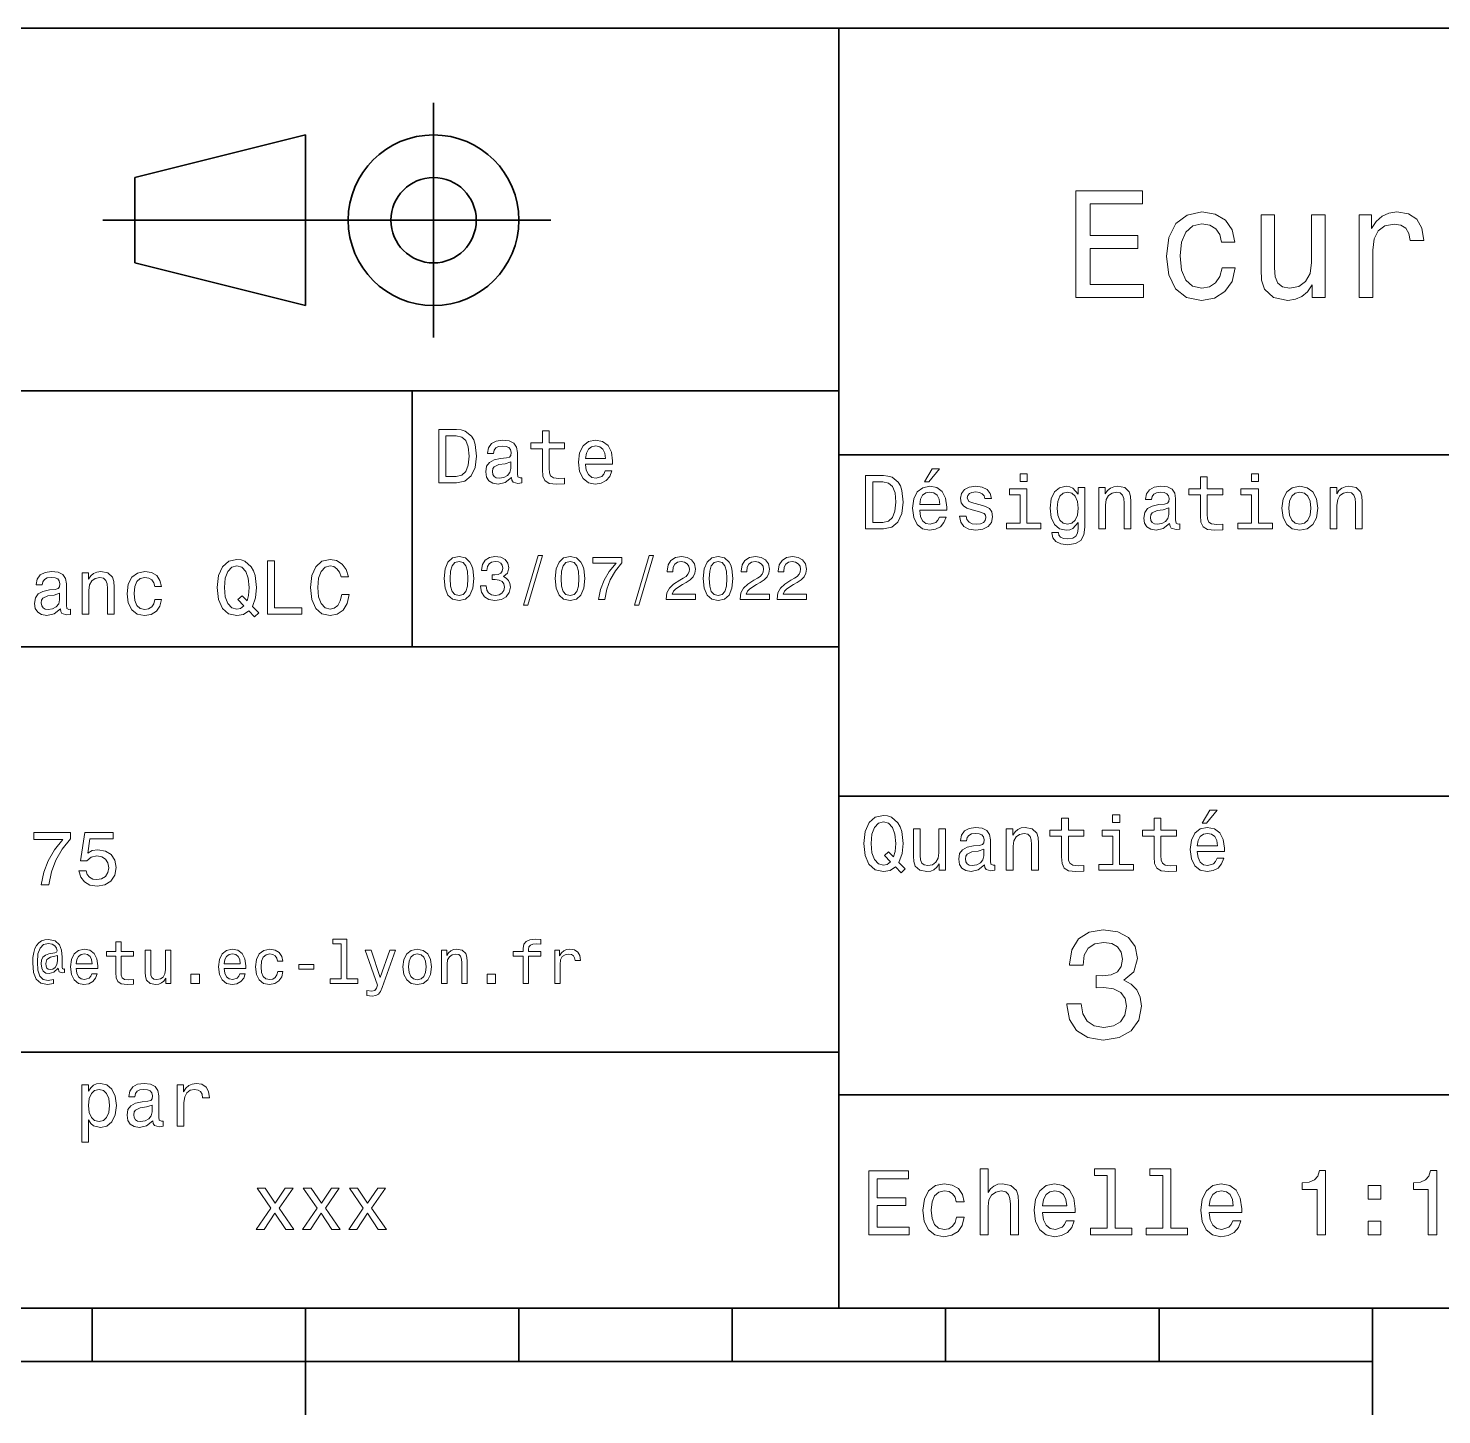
# Model space of a CAD drawing. Extents: x 0 to 420, y 0 to 297.
# Drawn here: x 247 to 313.3, y 5 to 70 of the extents above; entities that cross this region are included whole.
import ezdxf

# ---------------------------------------------------------------- set-up
doc = ezdxf.new("R2010")
doc.units = 0

msp = doc.modelspace()

# ---------------------------------------------------------------- linework, layer by layer
at = {"color": 7, "lineweight": 35}
for p, q in [((220, 70), (410, 70)), ((285, 10), (285, 70)), ((250.5, 61), (271.5, 61)), ((220, 53), (285, 53)), ((285, 50), (410, 50)), ((220, 41), (285, 41)), ((285, 34), (410, 34)), ((220, 22), (285, 22)), ((285, 20), (410, 20)), ((10, 10), (410, 10)), ((220, 10), (410, 10)), ((110, 7.5), (310, 7.5))]:
    msp.add_line(p, q, dxfattribs=at)
at = {"color": 7, "lineweight": 35, "ltscale": 0.275}
msp.add_line((266, 55.5), (266, 66.5), dxfattribs=at)
at = {"color": 7, "lineweight": 35, "ltscale": 0.206155}
for p, q in [((252, 63), (260, 65)), ((260, 57), (252, 59))]:
    msp.add_line(p, q, dxfattribs=at)
at = {"color": 7, "lineweight": 35, "ltscale": 0.2}
msp.add_line((260, 65), (260, 57), dxfattribs=at)
at = {"color": 7, "lineweight": 35, "ltscale": 0.1}
msp.add_line((252, 59), (252, 63), dxfattribs=at)
at = {"color": 7, "lineweight": 35, "ltscale": 0.3}
msp.add_line((265, 41), (265, 53), dxfattribs=at)
at = {"color": 7, "lineweight": 35, "ltscale": 0.0625}
for p, q in [((250, 10), (250, 7.5)), ((270, 10), (270, 7.5)), ((280, 10), (280, 7.5)), ((290, 10), (290, 7.5)), ((300, 10), (300, 7.5))]:
    msp.add_line(p, q, dxfattribs=at)
at = {"color": 7, "lineweight": 35, "ltscale": 0.125}
for p, q in [((260, 10), (260, 5)), ((310, 10), (310, 5))]:
    msp.add_line(p, q, dxfattribs=at)
at = {"color": 7, "lineweight": 13}
for points in [[(296.109497, 57.381123), (299.279541, 57.381123), (299.279541, 57.986309), (296.772339, 57.986309), (296.772339, 59.679394), (299.005768, 59.679394), (299.005768, 60.277374), (296.772339, 60.277374), (296.772339, 61.775936), (299.221893, 61.775936), (299.221893, 62.381123), (296.109497, 62.381123)], [(302.932281, 59.967579), (303.559082, 59.967579), (303.429382, 60.543945), (303.119598, 60.997837), (302.636871, 61.278816), (302.010071, 61.386887), (301.318451, 61.242794), (300.792511, 60.839336), (300.46109, 60.183716), (300.345825, 59.304752), (300.453888, 58.432995), (300.778107, 57.78458), (301.289612, 57.381123), (301.988464, 57.244236), (302.608063, 57.352303), (303.09079, 57.6549), (303.42218, 58.130402), (303.566284, 58.764408), (302.96109, 58.764408), (302.853027, 58.36095), (302.651306, 58.058357), (302.363098, 57.871037), (302.010071, 57.8134), (301.570618, 57.907059), (301.253601, 58.195244), (301.059082, 58.663544), (300.994232, 59.326366), (301.059082, 59.974781), (301.260803, 60.443081), (301.585022, 60.731266), (302.010071, 60.83213), (302.384735, 60.767288), (302.66571, 60.601585), (302.853027, 60.327808)], [(307.788177, 61.25), (307.154175, 61.25), (307.154175, 59.016571), (307.082123, 58.497837), (306.873199, 58.123196), (306.548981, 57.892651), (306.123901, 57.820602), (305.785309, 57.878242), (305.569153, 58.051151), (305.446686, 58.346542), (305.417877, 58.764408), (305.417877, 61.25), (304.783875, 61.25), (304.783875, 58.706772), (304.805481, 58.195244), (304.942352, 57.770172), (305.360229, 57.381123), (306.030243, 57.244236), (306.390503, 57.294666), (306.700287, 57.424351), (306.966858, 57.647694), (307.182983, 57.971901), (307.182983, 57.381123), (307.788177, 57.381123)], [(309.380402, 57.381123), (310.014404, 57.381123), (310.014404, 59.592937), (310.079254, 60.12608), (310.273773, 60.507923), (310.59079, 60.738472), (311.015839, 60.817722), (311.332855, 60.767288), (311.570618, 60.623199), (311.714691, 60.378242), (311.765137, 60.046829), (312.406342, 60.046829), (312.319885, 60.630402), (312.082123, 61.048271), (311.685883, 61.30043), (311.145538, 61.386887), (310.778107, 61.32925), (310.46109, 61.185158), (310.180115, 60.940201), (309.956757, 60.608788), (309.956757, 61.25), (309.380402, 61.25)], [(267.080688, 51.190563), (266.248566, 51.190563), (266.248566, 48.690563), (267.080688, 48.690563), (267.473328, 48.769814), (267.765137, 49.011169), (267.945251, 49.40382), (268.010101, 49.940563), (267.952454, 50.488113), (267.880402, 50.70425), (267.779541, 50.877163), (267.487762, 51.111313), (267.296844, 51.168949)], [(271.100861, 50.289986), (271.100861, 49.320965), (271.122467, 49.007565), (271.223328, 48.791428), (271.425079, 48.665348), (271.767303, 48.62212), (272.141937, 48.640129), (272.141937, 48.913906), (271.868164, 48.892292), (271.619598, 48.921112), (271.486298, 49.011169), (271.42868, 49.162464), (271.417877, 49.375), (271.417877, 50.289986), (272.141937, 50.289986), (272.141937, 50.560158), (271.417877, 50.560158), (271.417877, 51.125721), (271.100861, 51.125721), (271.100861, 50.560158), (270.553314, 50.560158), (270.553314, 50.289986)], [(267.055481, 50.891571), (267.329254, 50.837536), (267.516571, 50.671829), (267.628235, 50.376442), (267.664276, 49.940563), (267.624634, 49.519093), (267.51297, 49.223705), (267.322052, 49.047192), (267.055481, 48.989555), (266.583588, 48.989555), (266.583588, 50.891571)], [(269.656342, 48.942726), (269.656342, 48.931919), (269.674347, 48.809441), (269.728394, 48.722984), (269.955322, 48.654541), (270.131836, 48.683357), (270.131836, 48.928314), (270.056183, 48.917507), (269.955322, 48.96434), (269.937317, 49.108429), (269.937317, 50.109871), (269.894104, 50.365635), (269.768005, 50.54575), (269.548279, 50.65382), (269.238464, 50.693443), (268.935883, 50.650219), (268.712524, 50.52774), (268.572052, 50.336815), (268.525208, 50.084656), (268.525208, 50.063042), (268.809784, 50.063042), (268.835022, 50.21434), (268.914276, 50.322407), (269.043945, 50.387249), (269.227661, 50.412464), (269.404175, 50.394455), (269.530273, 50.34042), (269.605896, 50.246758), (269.631134, 50.117077), (269.61673, 49.965778), (269.559082, 49.890129), (269.414978, 49.854107), (269.144806, 49.825291), (268.835022, 49.760448), (268.615265, 49.645176), (268.485596, 49.465057), (268.445953, 49.19849), (268.481995, 48.960735), (268.593658, 48.784222), (268.773773, 48.67255), (269.022339, 48.632927), (269.357361, 48.708576)], [(273.121765, 49.565922), (274.389771, 49.565922), (274.393372, 49.713619), (274.335724, 50.127884), (274.177246, 50.437683), (273.925079, 50.625), (273.590057, 50.693443), (273.262238, 50.621399), (273.010101, 50.41967), (272.847992, 50.091862), (272.790344, 49.659584), (272.844391, 49.216499), (273.00647, 48.892292), (273.255035, 48.690563), (273.579254, 48.62212), (273.860229, 48.668949), (274.09079, 48.791428), (274.260101, 48.98595), (274.357361, 49.245319), (274.043945, 49.245319), (273.979095, 49.101227), (273.885437, 48.993156), (273.618866, 48.9067), (273.413544, 48.946327), (273.258636, 49.072407), (273.157776, 49.27774), (273.121765, 49.555115)], [(273.121765, 49.832493), (273.161377, 50.081055), (273.258636, 50.264771), (273.406342, 50.376442), (273.600861, 50.416069), (273.791779, 50.376442), (273.939484, 50.264771), (274.029541, 50.081055), (274.061951, 49.832493)], [(269.620331, 49.367798), (269.577087, 49.180477), (269.461823, 49.036385), (269.28891, 48.942726), (269.076355, 48.910305), (268.939484, 48.928314), (268.842224, 48.98595), (268.780975, 49.086815), (268.76297, 49.227306), (268.777374, 49.353386), (268.835022, 49.443443), (269.065552, 49.544312), (269.357361, 49.587536), (269.620331, 49.673992)], [(287.080688, 49.030979), (286.248566, 49.030979), (286.248566, 46.530979), (287.080688, 46.530979), (287.473328, 46.610229), (287.765137, 46.851585), (287.945251, 47.244236), (288.010101, 47.780979), (287.952454, 48.328529), (287.880402, 48.544666), (287.779541, 48.717579), (287.487762, 48.951729), (287.296844, 49.009365)], [(289.004333, 48.728386), (289.216858, 48.728386), (289.71759, 49.340778), (289.364563, 49.340778)], [(293.824219, 49.117435), (293.489197, 49.117435), (293.489197, 48.757202), (293.824219, 48.757202)], [(304.667145, 49.117435), (304.332123, 49.117435), (304.332123, 48.757202), (304.667145, 48.757202)], [(287.055481, 48.731987), (287.329254, 48.677952), (287.516571, 48.512245), (287.628235, 48.216858), (287.664276, 47.780979), (287.624634, 47.359509), (287.51297, 47.064121), (287.322052, 46.887608), (287.055481, 46.829971), (286.583588, 46.829971), (286.583588, 48.731987)], [(288.784576, 47.406338), (290.052582, 47.406338), (290.056183, 47.554035), (289.998566, 47.9683), (289.840057, 48.278099), (289.587891, 48.465416), (289.252869, 48.533859), (288.925079, 48.461815), (288.672913, 48.260086), (288.510803, 47.932278), (288.453156, 47.5), (288.507202, 47.056915), (288.669312, 46.732708), (288.917877, 46.530979), (289.242065, 46.462536), (289.523041, 46.509365), (289.753601, 46.631844), (289.922913, 46.826366), (290.020172, 47.085735), (289.706787, 47.085735), (289.641937, 46.941643), (289.548279, 46.833572), (289.281708, 46.747116), (289.076355, 46.786743), (288.921478, 46.912823), (288.820618, 47.118156), (288.784576, 47.395531)], [(291.623199, 47.658501), (291.317017, 47.730545), (291.090057, 47.8134), (291.014404, 47.982708), (291.036011, 48.101585), (291.111664, 48.188038), (291.234161, 48.242073), (291.410675, 48.263687), (291.579956, 48.242073), (291.713257, 48.177231), (291.799713, 48.079971), (291.835724, 47.950287), (292.145538, 47.950287), (292.145538, 47.957493), (292.091492, 48.191643), (291.943817, 48.375359), (291.713257, 48.490635), (291.410675, 48.533859), (291.104462, 48.490635), (290.881134, 48.371758), (290.740631, 48.195244), (290.697418, 47.971901), (290.729828, 47.755764), (290.830688, 47.604465), (290.996399, 47.496399), (291.237762, 47.42075), (291.59079, 47.334293), (291.806915, 47.244236), (291.864563, 47.172188), (291.886169, 47.064121), (291.85376, 46.930836), (291.767303, 46.829971), (291.626801, 46.765129), (291.439484, 46.743515), (291.241364, 46.765129), (291.09726, 46.840778), (291, 46.963257), (290.960388, 47.132565), (290.654175, 47.132565), (290.70462, 46.844379), (290.852295, 46.635445), (291.086456, 46.509365), (291.410675, 46.462536), (291.749268, 46.509365), (291.997833, 46.635445), (292.149139, 46.837173), (292.203156, 47.100143), (292.163544, 47.327087), (292.05188, 47.481987), (291.868164, 47.582851)], [(293.813416, 46.79755), (293.813416, 48.400574), (292.999268, 48.400574), (292.999268, 48.130402), (293.496399, 48.130402), (293.496399, 46.79755), (292.847992, 46.79755), (292.847992, 46.530979), (294.469025, 46.530979), (294.469025, 46.79755)], [(296.518738, 46.617435), (296.518738, 48.465416), (296.216125, 48.465416), (296.216125, 48.152016), (295.96759, 48.4366), (295.816284, 48.508644), (295.646973, 48.533859), (295.34079, 48.461815), (295.103027, 48.260086), (294.94812, 47.935879), (294.894104, 47.5), (294.94812, 47.060516), (295.103027, 46.736309), (295.34079, 46.530979), (295.646973, 46.462536), (295.819885, 46.487751), (295.963989, 46.552593), (296.216125, 46.826366), (296.216125, 46.552593), (296.187317, 46.336456), (296.108063, 46.181557), (295.956787, 46.091499), (295.729828, 46.059078), (295.531708, 46.080692), (295.391205, 46.134727), (295.30835, 46.228386), (295.283142, 46.354465), (294.976959, 46.354465), (294.976959, 46.340057), (295.023773, 46.109509), (295.167877, 45.9366), (295.398407, 45.824928), (295.711823, 45.785301), (296.086456, 45.839336), (296.335022, 45.990635), (296.475494, 46.253601)], [(297.181549, 46.530979), (297.498566, 46.530979), (297.498566, 47.647694), (297.530975, 47.903458), (297.635437, 48.090778), (297.797546, 48.206051), (298.013702, 48.249279), (298.186584, 48.213257), (298.294678, 48.115993), (298.348694, 47.953888), (298.366699, 47.737751), (298.366699, 46.530979), (298.683716, 46.530979), (298.683716, 47.802593), (298.669312, 48.058357), (298.604462, 48.270893), (298.391937, 48.465416), (298.060516, 48.533859), (297.876801, 48.508644), (297.721893, 48.440201), (297.588623, 48.324928), (297.484161, 48.170029), (297.484161, 48.465416), (297.181549, 48.465416)], [(300.499268, 46.783142), (300.499268, 46.772335), (300.517303, 46.649857), (300.57132, 46.5634), (300.798279, 46.494957), (300.974792, 46.523773), (300.974792, 46.76873), (300.899139, 46.757923), (300.798279, 46.804756), (300.780273, 46.948845), (300.780273, 47.950287), (300.73703, 48.206051), (300.610962, 48.386166), (300.391205, 48.494236), (300.081421, 48.533859), (299.778809, 48.490635), (299.555481, 48.368156), (299.414978, 48.177231), (299.368164, 47.925072), (299.368164, 47.903458), (299.65274, 47.903458), (299.677948, 48.054756), (299.757202, 48.162823), (299.886902, 48.227665), (300.070618, 48.25288), (300.247131, 48.234871), (300.373199, 48.180836), (300.448853, 48.087173), (300.47406, 47.957493), (300.459656, 47.806194), (300.402008, 47.730545), (300.257935, 47.694523), (299.987762, 47.665707), (299.677948, 47.600864), (299.458221, 47.485592), (299.328522, 47.305473), (299.28891, 47.038906), (299.324921, 46.801151), (299.436584, 46.624638), (299.616699, 46.512966), (299.865265, 46.473343), (300.200287, 46.548992)], [(301.943817, 48.130402), (301.943817, 47.161381), (301.965424, 46.84798), (302.066284, 46.631844), (302.268005, 46.505764), (302.610229, 46.462536), (302.984863, 46.480545), (302.984863, 46.754322), (302.71109, 46.732708), (302.462524, 46.761528), (302.329254, 46.851585), (302.271606, 47.00288), (302.260803, 47.215416), (302.260803, 48.130402), (302.984863, 48.130402), (302.984863, 48.400574), (302.260803, 48.400574), (302.260803, 48.966137), (301.943817, 48.966137), (301.943817, 48.400574), (301.39624, 48.400574), (301.39624, 48.130402)], [(304.656342, 46.79755), (304.656342, 48.400574), (303.842224, 48.400574), (303.842224, 48.130402), (304.339325, 48.130402), (304.339325, 46.79755), (303.690918, 46.79755), (303.690918, 46.530979), (305.311951, 46.530979), (305.311951, 46.79755)], [(305.762238, 47.496399), (305.819885, 47.056915), (305.985596, 46.732708), (306.248566, 46.530979), (306.601593, 46.462536), (306.951019, 46.530979), (307.213989, 46.729107), (307.3797, 47.053314), (307.440918, 47.496399), (307.3797, 47.935879), (307.213989, 48.263687), (306.951019, 48.461815), (306.601593, 48.533859), (306.248566, 48.461815), (305.985596, 48.260086), (305.819885, 47.935879)], [(308.024506, 46.530979), (308.341492, 46.530979), (308.341492, 47.647694), (308.373932, 47.903458), (308.478394, 48.090778), (308.640503, 48.206051), (308.856628, 48.249279), (309.029541, 48.213257), (309.137604, 48.115993), (309.19165, 47.953888), (309.209656, 47.737751), (309.209656, 46.530979), (309.526672, 46.530979), (309.526672, 47.802593), (309.512238, 48.058357), (309.447418, 48.270893), (309.234863, 48.465416), (308.903473, 48.533859), (308.719727, 48.508644), (308.56485, 48.440201), (308.431549, 48.324928), (308.327087, 48.170029), (308.327087, 48.465416), (308.024506, 48.465416)], [(288.784576, 47.672909), (288.824219, 47.921471), (288.921478, 48.105186), (289.069153, 48.216858), (289.263702, 48.256485), (289.45462, 48.216858), (289.602295, 48.105186), (289.692352, 47.921471), (289.724792, 47.672909)], [(295.221893, 47.5), (295.254333, 47.820606), (295.351593, 48.058357), (295.502869, 48.198845), (295.70462, 48.249279), (295.917145, 48.198845), (296.075653, 48.058357), (296.172913, 47.820606), (296.208923, 47.5), (296.172913, 47.172188), (296.075653, 46.938038), (295.917145, 46.793949), (295.70462, 46.747116), (295.502869, 46.793949), (295.351593, 46.938038), (295.254333, 47.175793)], [(306.086456, 47.5), (306.118866, 47.824207), (306.219727, 48.058357), (306.381836, 48.20245), (306.601593, 48.25288), (306.817719, 48.20245), (306.979828, 48.061958), (307.080688, 47.824207), (307.11673, 47.5), (307.080688, 47.172188), (306.979828, 46.934437), (306.817719, 46.790344), (306.601593, 46.743515), (306.381836, 46.790344), (306.219727, 46.934437), (306.118866, 47.172188)], [(300.463257, 47.208214), (300.420044, 47.020893), (300.304749, 46.876801), (300.131836, 46.783142), (299.919312, 46.750721), (299.78241, 46.76873), (299.68515, 46.826366), (299.623932, 46.927231), (299.605896, 47.067722), (299.620331, 47.193802), (299.677948, 47.283859), (299.908508, 47.384727), (300.200287, 47.427952), (300.463257, 47.514408)], [(257.340057, 42.685879), (257.613831, 42.401295), (257.804749, 42.592216), (257.509369, 42.894814), (257.660675, 43.305473), (257.707489, 43.780979), (257.639038, 44.339336), (257.559814, 44.56628), (257.455322, 44.753601), (257.159943, 45.009365), (256.979828, 45.074207), (256.781708, 45.099422), (256.399872, 45.009365), (256.108063, 44.757202), (255.920746, 44.342937), (255.855911, 43.780979), (255.920746, 43.219021), (256.104462, 42.804756), (256.396271, 42.548992), (256.781708, 42.462536), (257.095093, 42.520172)], [(261.702454, 43.460373), (261.630402, 43.15778), (261.511536, 42.941643), (261.345825, 42.808357), (261.151306, 42.765129), (260.917145, 42.829971), (260.733429, 43.024494), (260.610962, 43.341499), (260.57132, 43.780979), (260.610962, 44.216858), (260.729828, 44.537464), (260.913544, 44.731987), (261.151306, 44.80043), (261.324219, 44.764408), (261.471893, 44.663544), (261.587189, 44.501442), (261.666443, 44.278099), (262.008636, 44.278099), (261.900574, 44.620316), (261.713257, 44.879681), (261.457489, 45.041786), (261.151306, 45.099422), (260.76947, 45.009365), (260.477661, 44.757202), (260.290344, 44.342937), (260.225494, 43.780979), (260.290344, 43.219021), (260.477661, 42.804756), (260.76947, 42.548992), (261.151306, 42.462536), (261.486328, 42.530979), (261.75647, 42.721901), (261.947418, 43.035301), (262.048279, 43.460373)], [(266.498566, 44.201729), (266.541779, 43.749279), (266.677246, 43.426514), (266.893372, 43.230549), (267.193085, 43.167149), (267.489929, 43.230549), (267.706055, 43.426514), (267.838623, 43.749279), (267.884735, 44.201729), (267.838623, 44.651299), (267.783875, 44.829971), (267.706055, 44.976948), (267.489929, 45.172913), (267.193085, 45.239193), (266.893372, 45.172913), (266.677246, 44.974064), (266.541779, 44.651299)], [(268.201721, 43.853027), (268.201721, 43.832855), (268.247833, 43.556198), (268.383301, 43.348705), (268.596558, 43.216141), (268.878967, 43.167149), (269.17868, 43.216141), (269.403473, 43.342941), (269.547546, 43.54467), (269.599426, 43.804035), (269.576385, 43.974064), (269.51297, 44.112392), (269.409241, 44.219021), (269.270905, 44.296829), (269.458221, 44.45245), (269.524506, 44.700291), (269.481262, 44.925072), (269.357361, 45.0951), (269.155609, 45.201729), (268.878967, 45.239193), (268.619598, 45.193085), (268.420746, 45.066284), (268.291077, 44.864555), (268.247833, 44.596542), (268.247833, 44.57637), (268.504333, 44.57637), (268.527374, 44.760807), (268.602295, 44.893372), (268.723358, 44.974064), (268.893372, 45.002884), (269.043243, 44.979828), (269.15274, 44.919308), (269.219025, 44.821327), (269.244965, 44.688763), (269.219025, 44.54755), (269.149872, 44.45245), (269.028809, 44.394814), (268.864563, 44.377522), (268.752167, 44.380405), (268.752167, 44.15274), (268.893372, 44.158501), (269.074921, 44.132565), (269.210388, 44.0634), (269.291077, 43.951008), (269.319885, 43.804035), (269.288177, 43.63689), (269.20462, 43.51297), (269.072052, 43.435158), (268.896271, 43.409222), (268.714691, 43.438042), (268.582123, 43.524498), (268.498566, 43.662827), (268.466858, 43.853027)], [(270.213257, 42.956772), (270.412109, 42.956772), (271.109528, 45.279541), (270.907776, 45.279541)], [(271.703186, 44.201729), (271.746399, 43.749279), (271.881836, 43.426514), (272.097992, 43.230549), (272.397705, 43.167149), (272.694519, 43.230549), (272.910675, 43.426514), (273.043243, 43.749279), (273.089355, 44.201729), (273.043243, 44.651299), (272.988464, 44.829971), (272.910675, 44.976948), (272.694519, 45.172913), (272.397705, 45.239193), (272.097992, 45.172913), (271.881836, 44.974064), (271.746399, 44.651299)], [(273.731995, 43.224785), (274.023071, 43.224785), (274.118164, 43.700291), (274.285309, 44.144093), (274.521606, 44.556198), (274.829987, 44.942364), (274.829987, 45.181557), (273.458221, 45.181557), (273.458221, 44.919308), (274.553314, 44.919308), (274.236328, 44.530262), (273.997131, 44.12392), (273.829987, 43.691643)], [(275.417877, 42.956772), (275.61673, 42.956772), (276.314117, 45.279541), (276.112396, 45.279541)], [(276.899139, 43.224785), (278.273773, 43.224785), (278.273773, 43.472622), (277.187317, 43.472622), (277.247833, 43.60807), (277.351593, 43.720463), (277.671478, 43.925072), (277.841492, 44.011528), (278.031708, 44.135448), (278.167145, 44.279541), (278.244965, 44.44957), (278.273773, 44.642651), (278.224792, 44.884727), (278.089355, 45.074928), (277.881836, 45.195965), (277.613831, 45.239193), (277.337189, 45.190201), (277.126801, 45.054756), (276.991364, 44.838619), (276.945251, 44.553314), (276.945251, 44.51297), (277.207489, 44.51297), (277.207489, 44.536022), (277.233429, 44.731991), (277.311249, 44.876083), (277.43515, 44.9683), (277.599426, 45), (277.766571, 44.971184), (277.890503, 44.899136), (277.971191, 44.786743), (278, 44.645535), (277.979828, 44.51297), (277.925079, 44.400578), (277.832855, 44.302593), (277.706055, 44.216141), (277.536041, 44.12392), (277.253601, 43.945248), (277.054749, 43.755043), (276.936615, 43.524498), (276.899139, 43.233429)], [(278.64267, 44.201729), (278.685883, 43.749279), (278.82132, 43.426514), (279.037476, 43.230549), (279.337189, 43.167149), (279.634003, 43.230549), (279.850159, 43.426514), (279.982727, 43.749279), (280.028809, 44.201729), (279.982727, 44.651299), (279.927948, 44.829971), (279.850159, 44.976948), (279.634003, 45.172913), (279.337189, 45.239193), (279.037476, 45.172913), (278.82132, 44.974064), (278.685883, 44.651299)], [(280.368866, 43.224785), (281.74353, 43.224785), (281.74353, 43.472622), (280.657074, 43.472622), (280.71759, 43.60807), (280.82132, 43.720463), (281.141205, 43.925072), (281.311249, 44.011528), (281.501434, 44.135448), (281.636902, 44.279541), (281.714691, 44.44957), (281.74353, 44.642651), (281.694519, 44.884727), (281.559082, 45.074928), (281.351593, 45.195965), (281.083588, 45.239193), (280.806915, 45.190201), (280.596558, 45.054756), (280.46109, 44.838619), (280.414978, 44.553314), (280.414978, 44.51297), (280.677246, 44.51297), (280.677246, 44.536022), (280.703186, 44.731991), (280.780975, 44.876083), (280.904907, 44.9683), (281.069153, 45), (281.236328, 44.971184), (281.360229, 44.899136), (281.440918, 44.786743), (281.469757, 44.645535), (281.449585, 44.51297), (281.394806, 44.400578), (281.302612, 44.302593), (281.175781, 44.216141), (281.005768, 44.12392), (280.723358, 43.945248), (280.524506, 43.755043), (280.406342, 43.524498), (280.368866, 43.233429)], [(282.10376, 43.224785), (283.478394, 43.224785), (283.478394, 43.472622), (282.391937, 43.472622), (282.452454, 43.60807), (282.556213, 43.720463), (282.876099, 43.925072), (283.046112, 44.011528), (283.236328, 44.135448), (283.371765, 44.279541), (283.449585, 44.44957), (283.478394, 44.642651), (283.429382, 44.884727), (283.293945, 45.074928), (283.086456, 45.195965), (282.818451, 45.239193), (282.541779, 45.190201), (282.331421, 45.054756), (282.195984, 44.838619), (282.149872, 44.553314), (282.149872, 44.51297), (282.412109, 44.51297), (282.412109, 44.536022), (282.438049, 44.731991), (282.515869, 44.876083), (282.639771, 44.9683), (282.804047, 45), (282.971191, 44.971184), (283.095093, 44.899136), (283.175781, 44.786743), (283.20462, 44.645535), (283.184448, 44.51297), (283.1297, 44.400578), (283.037476, 44.302593), (282.910675, 44.216141), (282.740631, 44.12392), (282.458221, 43.945248), (282.259369, 43.755043), (282.141205, 43.524498), (282.10376, 43.233429)], [(248.510803, 42.783142), (248.510803, 42.772335), (248.528824, 42.649857), (248.582855, 42.5634), (248.809799, 42.494957), (248.986313, 42.523773), (248.986313, 42.76873), (248.91066, 42.757923), (248.809799, 42.804756), (248.791794, 42.948845), (248.791794, 43.950287), (248.748566, 44.206051), (248.622482, 44.386166), (248.40274, 44.494236), (248.092941, 44.533859), (247.790344, 44.490635), (247.567001, 44.368156), (247.426514, 44.177231), (247.379684, 43.925072), (247.379684, 43.903458), (247.664276, 43.903458), (247.689484, 44.054756), (247.768738, 44.162823), (247.898422, 44.227665), (248.082138, 44.25288), (248.258652, 44.234871), (248.384735, 44.180836), (248.460373, 44.087173), (248.485596, 43.957493), (248.471191, 43.806194), (248.413544, 43.730545), (248.269455, 43.694523), (247.999283, 43.665707), (247.689484, 43.600864), (247.469742, 43.485592), (247.340057, 43.305473), (247.30043, 43.038906), (247.336456, 42.801151), (247.448135, 42.624638), (247.62825, 42.512966), (247.876801, 42.473343), (248.211823, 42.548992)], [(249.530258, 42.530979), (249.84726, 42.530979), (249.84726, 43.647694), (249.879684, 43.903458), (249.984161, 44.090778), (250.146255, 44.206051), (250.362396, 44.249279), (250.535309, 44.213257), (250.643372, 44.115993), (250.697418, 43.953888), (250.715424, 43.737751), (250.715424, 42.530979), (251.032425, 42.530979), (251.032425, 43.802593), (251.018021, 44.058357), (250.953171, 44.270893), (250.740631, 44.465416), (250.409225, 44.533859), (250.22551, 44.508644), (250.070618, 44.440201), (249.937317, 44.324928), (249.832855, 44.170029), (249.832855, 44.465416), (249.530258, 44.465416)], [(252.930847, 43.824207), (253.244232, 43.824207), (253.179398, 44.112392), (253.024506, 44.339336), (252.783142, 44.479828), (252.469742, 44.533859), (252.123932, 44.461815), (251.860962, 44.260086), (251.695251, 43.932278), (251.637619, 43.492794), (251.69165, 43.056915), (251.853745, 42.732708), (252.109512, 42.530979), (252.458939, 42.462536), (252.768738, 42.516571), (253.010086, 42.667866), (253.175797, 42.905621), (253.247849, 43.222622), (252.945251, 43.222622), (252.89122, 43.020893), (252.790344, 42.869595), (252.646255, 42.775936), (252.469742, 42.747116), (252.25, 42.793949), (252.091507, 42.938038), (251.994247, 43.172188), (251.961823, 43.503601), (251.994247, 43.827808), (252.095108, 44.061958), (252.257202, 44.206051), (252.469742, 44.256485), (252.657059, 44.224064), (252.797562, 44.141209), (252.89122, 44.004322)], [(257.113129, 42.916428), (256.958221, 42.801151), (256.781708, 42.765129), (256.547546, 42.829971), (256.363831, 43.024494), (256.241364, 43.341499), (256.201721, 43.780979), (256.241364, 44.216858), (256.360229, 44.537464), (256.543945, 44.731987), (256.781708, 44.80043), (257.015869, 44.731987), (257.199585, 44.533859), (257.318451, 44.213257), (257.361664, 43.780979), (257.329254, 43.406338), (257.260803, 43.150578), (257.026672, 43.395531), (256.832153, 43.211815)], [(258.219025, 42.530979), (259.825653, 42.530979), (259.825653, 42.833572), (258.550446, 42.833572), (258.550446, 45.030979), (258.219025, 45.030979)], [(266.775208, 44.201729), (266.798279, 44.550434), (266.870331, 44.801155), (267, 44.948128), (267.193085, 45), (267.383301, 44.948128), (267.51297, 44.801155), (267.585022, 44.550434), (267.608063, 44.201729), (267.585022, 43.850143), (267.51297, 43.599426), (267.383301, 43.45245), (267.193085, 43.403458), (267, 43.45245), (266.870331, 43.599426), (266.798279, 43.850143)], [(271.979828, 44.201729), (272.002899, 44.550434), (272.074921, 44.801155), (272.20462, 44.948128), (272.397705, 45), (272.587891, 44.948128), (272.71759, 44.801155), (272.789642, 44.550434), (272.812683, 44.201729), (272.789642, 43.850143), (272.71759, 43.599426), (272.587891, 43.45245), (272.397705, 43.403458), (272.20462, 43.45245), (272.074921, 43.599426), (272.002899, 43.850143)], [(278.919312, 44.201729), (278.942383, 44.550434), (279.014404, 44.801155), (279.144104, 44.948128), (279.337189, 45), (279.527374, 44.948128), (279.657074, 44.801155), (279.729126, 44.550434), (279.752167, 44.201729), (279.729126, 43.850143), (279.657074, 43.599426), (279.527374, 43.45245), (279.337189, 43.403458), (279.144104, 43.45245), (279.014404, 43.599426), (278.942383, 43.850143)], [(248.474792, 43.208214), (248.431564, 43.020893), (248.316284, 42.876801), (248.143372, 42.783142), (247.930847, 42.750721), (247.793945, 42.76873), (247.696686, 42.826366), (247.635452, 42.927231), (247.617432, 43.067722), (247.631851, 43.193802), (247.689484, 43.283859), (247.920029, 43.384727), (248.211823, 43.427952), (248.474792, 43.514408)], [(302.015839, 32.728386), (302.228394, 32.728386), (302.729095, 33.340778), (302.376068, 33.340778)], [(287.642639, 30.685879), (287.916412, 30.401297), (288.107361, 30.592218), (287.811951, 30.894812), (287.963257, 31.305475), (288.010101, 31.780979), (287.94165, 32.339336), (287.862396, 32.56628), (287.757935, 32.753601), (287.462524, 33.009365), (287.28241, 33.074207), (287.08429, 33.099422), (286.702454, 33.009365), (286.410675, 32.757202), (286.223358, 32.342937), (286.158508, 31.780979), (286.223358, 31.219019), (286.407074, 30.804754), (286.698853, 30.54899), (287.08429, 30.462536), (287.397705, 30.520172)], [(287.41571, 30.916426), (287.260803, 30.801151), (287.08429, 30.765129), (286.850159, 30.829971), (286.666412, 31.024494), (286.543945, 31.341497), (286.504333, 31.780979), (286.543945, 32.216858), (286.662811, 32.537464), (286.846527, 32.731987), (287.08429, 32.80043), (287.318451, 32.731987), (287.502167, 32.533859), (287.621033, 32.213257), (287.664276, 31.780979), (287.631836, 31.40634), (287.563416, 31.150576), (287.329254, 31.395533), (287.134735, 31.211815)], [(289.998566, 32.465416), (289.681549, 32.465416), (289.681549, 31.348703), (289.645538, 31.089336), (289.541077, 30.902016), (289.378967, 30.786743), (289.166412, 30.750719), (288.997131, 30.779539), (288.889038, 30.865993), (288.82782, 31.013687), (288.813416, 31.222622), (288.813416, 32.465416), (288.496399, 32.465416), (288.496399, 31.193804), (288.507202, 30.93804), (288.575653, 30.725504), (288.784576, 30.530979), (289.119598, 30.462536), (289.299713, 30.487751), (289.45462, 30.552593), (289.587891, 30.664265), (289.695953, 30.826368), (289.695953, 30.530979), (289.998566, 30.530979)], [(291.824921, 30.78314), (291.824921, 30.772333), (291.842926, 30.649855), (291.896973, 30.5634), (292.123932, 30.494957), (292.300446, 30.523775), (292.300446, 30.768732), (292.224792, 30.757925), (292.123932, 30.804754), (292.105896, 30.948847), (292.105896, 31.950287), (292.062683, 32.206051), (291.936584, 32.386166), (291.716858, 32.494236), (291.407074, 32.533859), (291.104462, 32.490635), (290.881134, 32.368156), (290.740631, 32.177231), (290.693817, 31.925072), (290.693817, 31.903458), (290.978394, 31.903458), (291.003601, 32.054756), (291.082855, 32.162823), (291.212524, 32.227665), (291.39624, 32.25288), (291.572754, 32.234871), (291.698853, 32.180836), (291.774506, 32.087173), (291.799713, 31.957493), (291.785309, 31.806194), (291.727661, 31.730547), (291.583588, 31.694523), (291.313416, 31.665705), (291.003601, 31.600864), (290.783875, 31.48559), (290.654175, 31.305475), (290.614563, 31.038904), (290.650574, 30.801151), (290.762238, 30.62464), (290.942352, 30.512968), (291.190918, 30.473343), (291.52594, 30.54899)], [(292.844391, 30.530979), (293.161377, 30.530979), (293.161377, 31.647694), (293.193817, 31.903458), (293.298279, 32.090778), (293.460388, 32.206051), (293.676514, 32.249279), (293.849426, 32.213257), (293.957489, 32.115993), (294.011536, 31.95389), (294.029541, 31.737751), (294.029541, 30.530979), (294.346558, 30.530979), (294.346558, 31.802593), (294.332123, 32.058357), (294.267303, 32.270893), (294.054749, 32.465416), (293.723358, 32.533859), (293.539612, 32.508644), (293.384735, 32.440201), (293.251434, 32.324928), (293.146973, 32.170029), (293.146973, 32.465416), (292.844391, 32.465416)], [(295.438049, 32.130402), (295.438049, 31.161383), (295.459656, 30.847982), (295.560516, 30.631844), (295.762238, 30.505762), (296.104462, 30.462536), (296.479095, 30.480547), (296.479095, 30.754322), (296.205322, 30.732708), (295.956787, 30.761526), (295.823486, 30.851583), (295.765839, 31.002882), (295.755035, 31.215418), (295.755035, 32.130402), (296.479095, 32.130402), (296.479095, 32.400574), (295.755035, 32.400574), (295.755035, 32.966137), (295.438049, 32.966137), (295.438049, 32.400574), (294.890503, 32.400574), (294.890503, 32.130402)], [(298.161377, 33.117435), (297.826355, 33.117435), (297.826355, 32.757202), (298.161377, 32.757202)], [(299.775208, 32.130402), (299.775208, 31.161383), (299.796814, 30.847982), (299.897705, 30.631844), (300.099426, 30.505762), (300.44165, 30.462536), (300.816284, 30.480547), (300.816284, 30.754322), (300.542511, 30.732708), (300.293945, 30.761526), (300.160675, 30.851583), (300.103027, 31.002882), (300.092224, 31.215418), (300.092224, 32.130402), (300.816284, 32.130402), (300.816284, 32.400574), (300.092224, 32.400574), (300.092224, 32.966137), (299.775208, 32.966137), (299.775208, 32.400574), (299.227661, 32.400574), (299.227661, 32.130402)], [(301.796112, 31.40634), (303.064117, 31.40634), (303.067719, 31.554033), (303.010071, 31.9683), (302.851593, 32.278099), (302.599426, 32.465416), (302.264404, 32.533859), (301.936584, 32.461815), (301.684448, 32.260086), (301.522339, 31.932276), (301.464691, 31.5), (301.518738, 31.056915), (301.680847, 30.732708), (301.929382, 30.530979), (302.253601, 30.462536), (302.534576, 30.509365), (302.765137, 30.631844), (302.934448, 30.826368), (303.031708, 31.085733), (302.718292, 31.085733), (302.653442, 30.941643), (302.559784, 30.833572), (302.293213, 30.747118), (302.087891, 30.786743), (301.932983, 30.912823), (301.832123, 31.118155), (301.796112, 31.395533)], [(247.606628, 29.850143), (247.970459, 29.850143), (248.08934, 30.444523), (248.298279, 30.999279), (248.593658, 31.514408), (248.979111, 31.997118), (248.979111, 32.296108), (247.264404, 32.296108), (247.264404, 31.9683), (248.633286, 31.9683), (248.23703, 31.481987), (247.938049, 30.974062), (247.729111, 30.433718)], [(249.382568, 30.502161), (249.461823, 30.206772), (249.638336, 29.976225), (249.897705, 29.832132), (250.229111, 29.778097), (250.592941, 29.842939), (250.877533, 30.019451), (251.057648, 30.300432), (251.126083, 30.660662), (251.06485, 30.995676), (250.891937, 31.258644), (250.621765, 31.427954), (250.272339, 31.489193), (250.002167, 31.445965), (249.793228, 31.327089), (249.894104, 32.000721), (250.989197, 32.000721), (250.989197, 32.296108), (249.65274, 32.296108), (249.45462, 30.970461), (249.742798, 30.970461), (249.951736, 31.139769), (250.218307, 31.201008), (250.448853, 31.161383), (250.625366, 31.046108), (250.73703, 30.869596), (250.776657, 30.642651), (250.73703, 30.415705), (250.621765, 30.239193), (250.445251, 30.127522), (250.218307, 30.087896), (250.027374, 30.113111), (249.879684, 30.195965), (249.771622, 30.325647), (249.71759, 30.502161)], [(298.150574, 30.79755), (298.150574, 32.400574), (297.336456, 32.400574), (297.336456, 32.130402), (297.833588, 32.130402), (297.833588, 30.79755), (297.18515, 30.79755), (297.18515, 30.530979), (298.806183, 30.530979), (298.806183, 30.79755)], [(301.796112, 31.672911), (301.835724, 31.921469), (301.932983, 32.105186), (302.080688, 32.216858), (302.275208, 32.256485), (302.466125, 32.216858), (302.613831, 32.105186), (302.703888, 31.921469), (302.736298, 31.672911)], [(291.78891, 31.208212), (291.745667, 31.020893), (291.630402, 30.876801), (291.457489, 30.78314), (291.244965, 30.750719), (291.108063, 30.768732), (291.010803, 30.826368), (290.949554, 30.927233), (290.931549, 31.067722), (290.945953, 31.193804), (291.003601, 31.283861), (291.234161, 31.384726), (291.52594, 31.427954), (291.78891, 31.514408)], [(248.708939, 25.734871), (248.708939, 25.902018), (248.662827, 25.893373), (248.608063, 25.913546), (248.590775, 25.974064), (248.590775, 26.446688), (248.567719, 26.780981), (248.47551, 27.02882), (248.259369, 27.213257), (247.956772, 27.279539), (247.780975, 27.262249), (247.631119, 27.210375), (247.501434, 27.12392), (247.39769, 27.002882), (247.317001, 26.850145), (247.259369, 26.662825), (247.224792, 26.438042), (247.213257, 26.184439), (247.253601, 25.737753), (247.383286, 25.42075), (247.599426, 25.230549), (247.907776, 25.170031), (248.190201, 25.216139), (248.190201, 25.406342), (247.942368, 25.360231), (247.703171, 25.409224), (247.544678, 25.567724), (247.458221, 25.835735), (247.432281, 26.224785), (247.46109, 26.605188), (247.559082, 26.876081), (247.717575, 27.040346), (247.94812, 27.095102), (248.123917, 27.063402), (248.253601, 26.988474), (248.33429, 26.876081), (248.363113, 26.746399), (248.331421, 26.682999), (248.244965, 26.654179), (247.96254, 26.610952), (247.806915, 26.547552), (247.694519, 26.449568), (247.628235, 26.314121), (247.608063, 26.135448), (247.634003, 25.942364), (247.706055, 25.798271), (247.824203, 25.708935), (247.979828, 25.680117), (248.207489, 25.740635), (248.400574, 25.930836), (248.400574, 25.913546), (248.446686, 25.760807), (248.605194, 25.714699)], [(251.103745, 26.504324), (251.103745, 25.729107), (251.121033, 25.478388), (251.201736, 25.305477), (251.363113, 25.204613), (251.636887, 25.170031), (251.9366, 25.184439), (251.9366, 25.40346), (251.717575, 25.386168), (251.518738, 25.409224), (251.412109, 25.48127), (251.365997, 25.602306), (251.357346, 25.772335), (251.357346, 26.504324), (251.9366, 26.504324), (251.9366, 26.720463), (251.357346, 26.720463), (251.357346, 27.172913), (251.103745, 27.172913), (251.103745, 26.720463), (250.66571, 26.720463), (250.66571, 26.504324)], [(261.677246, 27.080692), (261.677246, 25.438042), (261.15564, 25.438042), (261.15564, 25.224785), (262.449585, 25.224785), (262.449585, 25.438042), (261.930847, 25.438042), (261.930847, 27.293949), (261.279541, 27.293949), (261.279541, 27.080692)], [(270.198853, 26.504324), (270.198853, 25.224785), (270.452454, 25.224785), (270.452454, 26.504324), (271.028839, 26.504324), (271.028839, 26.720463), (270.452454, 26.720463), (270.452454, 26.815563), (270.472626, 26.930836), (270.53891, 27.008646), (270.651306, 27.054756), (270.812683, 27.072046), (271.028839, 27.06052), (271.028839, 27.279539), (270.755066, 27.293949), (270.507202, 27.268013), (270.33429, 27.190203), (270.23056, 27.054756), (270.198853, 26.861671), (270.198853, 26.720463), (269.734863, 26.720463), (269.734863, 26.504324)], [(295.684448, 24.270893), (295.684448, 24.220461), (295.799713, 23.528818), (296.138336, 23.010088), (296.671478, 22.678675), (297.377533, 22.556196), (298.126801, 22.678675), (298.688782, 22.995678), (299.049011, 23.5), (299.17868, 24.148415), (299.121033, 24.573488), (298.962555, 24.91931), (298.703186, 25.185879), (298.357361, 25.380404), (298.825653, 25.769453), (298.991364, 26.38905), (298.883301, 26.95101), (298.573486, 27.376081), (298.069183, 27.642653), (297.377533, 27.736313), (296.729126, 27.621038), (296.231995, 27.304035), (295.907776, 26.799713), (295.799713, 26.129684), (295.799713, 26.07925), (296.440918, 26.07925), (296.498566, 26.540346), (296.685883, 26.871758), (296.988495, 27.073488), (297.413544, 27.145535), (297.788208, 27.087896), (298.061981, 26.9366), (298.227661, 26.691643), (298.292511, 26.360231), (298.227661, 26.007206), (298.054749, 25.769453), (297.752167, 25.62536), (297.341522, 25.582132), (297.060516, 25.589338), (297.060516, 25.020174), (297.413544, 25.034582), (297.867432, 24.969742), (298.206055, 24.796831), (298.407776, 24.51585), (298.479828, 24.148415), (298.400574, 23.730549), (298.19165, 23.42075), (297.860229, 23.226225), (297.420746, 23.161385), (296.966858, 23.233431), (296.635468, 23.449568), (296.426514, 23.795389), (296.34726, 24.270893)], [(248.374634, 26.279539), (248.345825, 26.100866), (248.273773, 25.974064), (248.164261, 25.896255), (248.034576, 25.873199), (247.945251, 25.887609), (247.881851, 25.939482), (247.841492, 26.025938), (247.829971, 26.146975), (247.878967, 26.345821), (248.046112, 26.449568), (248.374634, 26.53026)], [(249.250717, 25.925074), (250.265137, 25.925074), (250.268005, 26.043228), (250.221909, 26.374641), (250.095108, 26.622478), (249.893372, 26.772335), (249.625366, 26.827091), (249.363113, 26.769453), (249.161377, 26.60807), (249.031708, 26.345821), (248.985596, 26), (249.028824, 25.645535), (249.158508, 25.386168), (249.357346, 25.224785), (249.616714, 25.170031), (249.841507, 25.207495), (250.02594, 25.305477), (250.161377, 25.461096), (250.239197, 25.668589), (249.98848, 25.668589), (249.9366, 25.553314), (249.861679, 25.46686), (249.648422, 25.397696), (249.484146, 25.429396), (249.360229, 25.53026), (249.279541, 25.694525), (249.250717, 25.916428)], [(249.250717, 26.138329), (249.282425, 26.337177), (249.360229, 26.48415), (249.478394, 26.573488), (249.634003, 26.605188), (249.786743, 26.573488), (249.904907, 26.48415), (249.976944, 26.337177), (250.002884, 26.138329)], [(253.69165, 26.772335), (253.438049, 26.772335), (253.438049, 25.878963), (253.409225, 25.671471), (253.325653, 25.521614), (253.195969, 25.429396), (253.02594, 25.400578), (252.890488, 25.423632), (252.804031, 25.492796), (252.755051, 25.610952), (252.743515, 25.778099), (252.743515, 26.772335), (252.489914, 26.772335), (252.489914, 25.755045), (252.498566, 25.550434), (252.553314, 25.380404), (252.720459, 25.224785), (252.98848, 25.170031), (253.132568, 25.190203), (253.256485, 25.242075), (253.363113, 25.331413), (253.44957, 25.461096), (253.44957, 25.224785), (253.69165, 25.224785)], [(256.190216, 25.925074), (257.20462, 25.925074), (257.207489, 26.043228), (257.161377, 26.374641), (257.034576, 26.622478), (256.832855, 26.772335), (256.56485, 26.827091), (256.302612, 26.769453), (256.100861, 26.60807), (255.971191, 26.345821), (255.925079, 26), (255.968307, 25.645535), (256.097992, 25.386168), (256.296844, 25.224785), (256.556213, 25.170031), (256.780975, 25.207495), (256.965424, 25.305477), (257.100861, 25.461096), (257.17868, 25.668589), (256.927948, 25.668589), (256.876099, 25.553314), (256.801147, 25.46686), (256.587891, 25.397696), (256.423645, 25.429396), (256.299713, 25.53026), (256.219025, 25.694525), (256.190216, 25.916428)], [(256.190216, 26.138329), (256.221893, 26.337177), (256.299713, 26.48415), (256.417877, 26.573488), (256.573486, 26.605188), (256.726227, 26.573488), (256.844391, 26.48415), (256.916443, 26.337177), (256.942383, 26.138329)], [(258.688782, 26.259367), (258.939484, 26.259367), (258.887604, 26.489914), (258.763702, 26.671471), (258.570618, 26.783863), (258.319885, 26.827091), (258.043243, 26.769453), (257.832855, 26.60807), (257.700287, 26.345821), (257.654175, 25.994238), (257.697418, 25.645535), (257.827087, 25.386168), (258.031708, 25.224785), (258.311249, 25.170031), (258.559082, 25.213257), (258.752167, 25.334295), (258.884735, 25.524496), (258.942383, 25.778099), (258.700287, 25.778099), (258.657074, 25.616716), (258.576385, 25.495678), (258.46109, 25.42075), (258.319885, 25.397696), (258.144104, 25.43516), (258.017303, 25.550434), (257.939484, 25.737753), (257.913544, 26.002882), (257.939484, 26.262249), (258.020172, 26.449568), (258.149872, 26.564842), (258.319885, 26.605188), (258.469757, 26.579252), (258.582153, 26.51297), (258.657074, 26.40346)], [(263.94812, 26.772335), (263.504333, 25.49856), (263.069183, 26.772335), (262.792511, 26.772335), (263.380402, 25.13833), (263.328552, 24.994238), (263.247833, 24.896255), (263.112396, 24.864553), (262.878967, 24.893373), (262.878967, 24.648417), (263.123932, 24.62536), (263.299713, 24.648417), (263.423645, 24.720463), (263.51297, 24.844381), (263.59079, 25.025938), (264.219025, 26.772335)], [(264.567719, 25.99712), (264.613831, 25.645535), (264.746399, 25.386168), (264.956787, 25.224785), (265.239197, 25.170031), (265.518738, 25.224785), (265.729126, 25.383286), (265.861694, 25.642653), (265.910675, 25.99712), (265.861694, 26.348703), (265.729126, 26.610952), (265.518738, 26.769453), (265.239197, 26.827091), (264.956787, 26.769453), (264.746399, 26.60807), (264.613831, 26.348703)], [(264.827087, 26), (264.853027, 26.259367), (264.933716, 26.446688), (265.063416, 26.56196), (265.239197, 26.602306), (265.412109, 26.56196), (265.541809, 26.449568), (265.622498, 26.259367), (265.651306, 26), (265.622498, 25.737753), (265.541809, 25.547552), (265.412109, 25.432278), (265.239197, 25.394814), (265.063416, 25.432278), (264.933716, 25.547552), (264.853027, 25.737753)], [(266.377533, 25.224785), (266.631134, 25.224785), (266.631134, 26.118156), (266.657074, 26.322767), (266.740631, 26.472624), (266.870331, 26.564842), (267.043243, 26.599424), (267.18158, 26.570606), (267.268005, 26.492796), (267.311249, 26.363113), (267.325653, 26.190203), (267.325653, 25.224785), (267.579254, 25.224785), (267.579254, 26.242077), (267.567719, 26.446688), (267.515869, 26.616716), (267.345825, 26.772335), (267.080688, 26.827091), (266.933716, 26.806917), (266.809814, 26.752163), (266.703186, 26.659943), (266.619598, 26.536024), (266.619598, 26.772335), (266.377533, 26.772335)], [(271.677246, 25.224785), (271.930847, 25.224785), (271.930847, 26.10951), (271.956787, 26.322767), (272.034607, 26.475506), (272.161377, 26.567724), (272.331421, 26.599424), (272.458221, 26.579252), (272.553314, 26.521614), (272.610962, 26.423632), (272.631134, 26.291067), (272.887634, 26.291067), (272.853027, 26.524496), (272.757935, 26.691643), (272.599426, 26.792507), (272.383301, 26.827091), (272.236328, 26.804035), (272.109528, 26.746399), (271.997131, 26.648417), (271.907776, 26.515852), (271.907776, 26.772335), (271.677246, 26.772335)], [(259.685883, 25.884727), (260.383301, 25.884727), (260.383301, 26.112392), (259.685883, 26.112392)], [(254.631134, 25.224785), (255.028824, 25.224785), (255.028824, 25.654181), (254.631134, 25.654181)], [(268.510101, 25.224785), (268.907776, 25.224785), (268.907776, 25.654181), (268.510101, 25.654181)], [(249.829254, 20.166426), (249.829254, 20.465418), (249.512253, 20.465418), (249.512253, 17.7817), (249.829254, 17.7817), (249.829254, 18.826368), (249.940918, 18.657061), (250.067001, 18.545389), (250.384003, 18.462536), (250.6866, 18.530979), (250.924347, 18.736311), (251.079254, 19.060518), (251.136887, 19.5), (251.079254, 19.935879), (250.924347, 20.260086), (250.6866, 20.461815), (250.384003, 20.533861), (250.211105, 20.512247), (250.0634, 20.443804), (249.937317, 20.328529)], [(250.329971, 18.747118), (250.117432, 18.793947), (249.96254, 18.93804), (249.86528, 19.17219), (249.832855, 19.5), (249.86528, 19.824207), (249.96254, 20.058357), (250.117432, 20.198847), (250.329971, 20.249279), (250.524506, 20.198847), (250.679398, 20.054754), (250.776657, 19.820604), (250.812683, 19.5), (250.776657, 19.175793), (250.679398, 18.93804), (250.524506, 18.793947)], [(252.847992, 18.78314), (252.847992, 18.772333), (252.865997, 18.649855), (252.920029, 18.5634), (253.146973, 18.494957), (253.323486, 18.523775), (253.323486, 18.768732), (253.247849, 18.757925), (253.146973, 18.804754), (253.128967, 18.948847), (253.128967, 19.950287), (253.085739, 20.206051), (252.959656, 20.386166), (252.739914, 20.494236), (252.430115, 20.533861), (252.127533, 20.490633), (251.904175, 20.368155), (251.763687, 20.177233), (251.716858, 19.925072), (251.716858, 19.903458), (252.00145, 19.903458), (252.026657, 20.054754), (252.105911, 20.162823), (252.235596, 20.227665), (252.419312, 20.252882), (252.595825, 20.234869), (252.721909, 20.180836), (252.797562, 20.087175), (252.822769, 19.957493), (252.808365, 19.806194), (252.750732, 19.730547), (252.606628, 19.694523), (252.336456, 19.665705), (252.026657, 19.600864), (251.806915, 19.48559), (251.677246, 19.305475), (251.637619, 19.038904), (251.67363, 18.801151), (251.785309, 18.62464), (251.965424, 18.512968), (252.213989, 18.473343), (252.548996, 18.54899)], [(253.986313, 18.530979), (254.303314, 18.530979), (254.303314, 19.636887), (254.335739, 19.903458), (254.432999, 20.094379), (254.591507, 20.209654), (254.804047, 20.249279), (254.96254, 20.224062), (255.081421, 20.152016), (255.153473, 20.029537), (255.17868, 19.863832), (255.499283, 19.863832), (255.456055, 20.155619), (255.337189, 20.364553), (255.139053, 20.490633), (254.868881, 20.533861), (254.685165, 20.505043), (254.526657, 20.432997), (254.386169, 20.310518), (254.274506, 20.144812), (254.274506, 20.465418), (253.986313, 20.465418)], [(252.811966, 19.208212), (252.768738, 19.020893), (252.653458, 18.876801), (252.48056, 18.78314), (252.268021, 18.750719), (252.131134, 18.768732), (252.033875, 18.826368), (251.972626, 18.927233), (251.95462, 19.067722), (251.969025, 19.193804), (252.026657, 19.283861), (252.257202, 19.384726), (252.548996, 19.427954), (252.811966, 19.514408)], [(286.393372, 13.428675), (288.29538, 13.428675), (288.29538, 13.791787), (286.791077, 13.791787), (286.791077, 14.807637), (288.131134, 14.807637), (288.131134, 15.166427), (286.791077, 15.166427), (286.791077, 16.065563), (288.260803, 16.065563), (288.260803, 16.428675), (286.393372, 16.428675)], [(291.610962, 13.428675), (291.991364, 13.428675), (291.991364, 14.768732), (292.030273, 15.075649), (292.155609, 15.300432), (292.350159, 15.438761), (292.609497, 15.490635), (292.817017, 15.447407), (292.946686, 15.330692), (293.011536, 15.136168), (293.033142, 14.876801), (293.033142, 13.428675), (293.413544, 13.428675), (293.413544, 14.954612), (293.39624, 15.261528), (293.318451, 15.516571), (293.063416, 15.75), (292.66571, 15.832133), (292.449554, 15.801874), (292.263702, 15.719741), (292.108063, 15.590058), (291.991364, 15.412825), (291.991364, 16.532421), (291.610962, 16.532421)], [(297.572052, 16.212536), (297.572052, 13.748559), (296.789612, 13.748559), (296.789612, 13.428675), (298.73056, 13.428675), (298.73056, 13.748559), (297.952454, 13.748559), (297.952454, 16.532421), (296.975494, 16.532421), (296.975494, 16.212536)], [(300.174347, 16.212536), (300.174347, 13.748559), (299.391937, 13.748559), (299.391937, 13.428675), (301.332855, 13.428675), (301.332855, 13.748559), (300.554749, 13.748559), (300.554749, 16.532421), (299.57782, 16.532421), (299.57782, 16.212536)], [(307.416412, 13.428675), (307.809784, 13.428675), (307.809784, 16.450289), (307.515839, 16.450289), (307.438019, 16.1866), (307.28241, 16.009367), (307.044647, 15.905621), (306.716125, 15.871038), (306.716125, 15.564121), (307.416412, 15.564121)], [(312.621033, 13.428675), (313.014404, 13.428675), (313.014404, 16.450289), (312.720459, 16.450289), (312.642639, 16.1866), (312.48703, 16.009367), (312.249268, 15.905621), (311.920746, 15.871038), (311.920746, 15.564121), (312.621033, 15.564121)], [(258.063385, 13.690562), (258.560516, 14.443444), (259.072052, 13.690562), (259.453888, 13.690562), (258.762238, 14.688401), (259.414276, 15.625), (259.046814, 15.625), (258.574921, 14.92255), (258.103027, 15.625), (257.728394, 15.625), (258.369598, 14.684798), (257.692352, 13.690562)], [(260.231995, 13.690562), (260.729095, 14.443444), (261.240631, 13.690562), (261.622467, 13.690562), (260.930817, 14.688401), (261.582855, 15.625), (261.215424, 15.625), (260.7435, 14.92255), (260.271606, 15.625), (259.896973, 15.625), (260.538177, 14.684798), (259.860962, 13.690562)], [(262.400574, 13.690562), (262.897705, 14.443444), (263.40921, 13.690562), (263.791077, 13.690562), (263.099426, 14.688401), (263.751434, 15.625), (263.384003, 15.625), (262.912109, 14.92255), (262.440186, 15.625), (262.065552, 15.625), (262.706757, 14.684798), (262.029541, 13.690562)], [(290.48703, 14.980548), (290.863098, 14.980548), (290.785309, 15.326369), (290.599426, 15.598703), (290.309784, 15.767292), (289.933716, 15.832133), (289.518738, 15.745678), (289.203156, 15.503603), (289.004333, 15.110231), (288.93515, 14.582853), (289, 14.059798), (289.194519, 13.67075), (289.501434, 13.428675), (289.920746, 13.346542), (290.292511, 13.411384), (290.582123, 13.592939), (290.780975, 13.878242), (290.867432, 14.258646), (290.504333, 14.258646), (290.439484, 14.016571), (290.318451, 13.835014), (290.145538, 13.722623), (289.933716, 13.688041), (289.670044, 13.744237), (289.479828, 13.917148), (289.363098, 14.198127), (289.324219, 14.595821), (289.363098, 14.984871), (289.484161, 15.26585), (289.67868, 15.438761), (289.933716, 15.49928), (290.158508, 15.460375), (290.327087, 15.360951), (290.439484, 15.196686)], [(294.546112, 14.479107), (296.067719, 14.479107), (296.072052, 14.656341), (296.002869, 15.153459), (295.812683, 15.525217), (295.510101, 15.75), (295.108063, 15.832133), (294.714691, 15.745678), (294.412109, 15.503603), (294.21759, 15.110231), (294.148407, 14.591499), (294.213257, 14.059798), (294.407776, 13.67075), (294.706055, 13.428675), (295.095093, 13.346542), (295.432281, 13.402739), (295.708923, 13.549712), (295.912109, 13.783141), (296.028809, 14.09438), (295.65274, 14.09438), (295.574921, 13.92147), (295.462524, 13.791787), (295.142639, 13.688041), (294.89624, 13.735591), (294.710388, 13.886888), (294.589325, 14.133286), (294.546112, 14.466139)], [(294.546112, 14.798992), (294.593658, 15.097262), (294.710388, 15.317724), (294.887604, 15.45173), (295.121033, 15.49928), (295.350159, 15.45173), (295.527374, 15.317724), (295.635437, 15.097262), (295.674347, 14.798992)], [(302.353027, 14.479107), (303.874634, 14.479107), (303.878967, 14.656341), (303.809814, 15.153459), (303.619598, 15.525217), (303.317017, 15.75), (302.914978, 15.832133), (302.521606, 15.745678), (302.219025, 15.503603), (302.024506, 15.110231), (301.955322, 14.591499), (302.020172, 14.059798), (302.214691, 13.67075), (302.51297, 13.428675), (302.902008, 13.346542), (303.239197, 13.402739), (303.515839, 13.549712), (303.719025, 13.783141), (303.835724, 14.09438), (303.459656, 14.09438), (303.381836, 13.92147), (303.26944, 13.791787), (302.949554, 13.688041), (302.703186, 13.735591), (302.517303, 13.886888), (302.39624, 14.133286), (302.353027, 14.466139)], [(302.353027, 14.798992), (302.400574, 15.097262), (302.517303, 15.317724), (302.694519, 15.45173), (302.927948, 15.49928), (303.157074, 15.45173), (303.33429, 15.317724), (303.442352, 15.097262), (303.481262, 14.798992)], [(309.798279, 15.105908), (310.394806, 15.105908), (310.394806, 15.75), (309.798279, 15.75)], [(309.798279, 13.428675), (310.394806, 13.428675), (310.394806, 14.072767), (309.798279, 14.072767)]]:
    msp.add_lwpolyline(points, close=True, dxfattribs=at)
at = {"color": 7, "lineweight": 35}
for radius in [4, 2]:
    msp.add_circle((266, 61), radius, dxfattribs=at)

doc.saveas('drawing.dxf')
